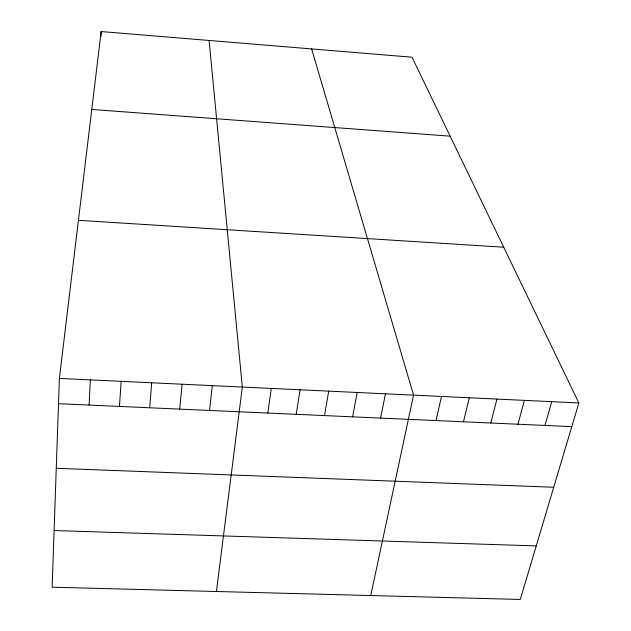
<?xml version="1.0" encoding="UTF-8"?>
<svg xmlns="http://www.w3.org/2000/svg" width="631" height="631" viewBox="0 0 631 631"><rect width="100%" height="100%" fill="white"/><g stroke="black" fill="none" stroke-linecap="round" stroke-linejoin="round"><path stroke-width="0.95" d="M59.385 378.419L52.136 587.201L520.283 599.45L578.864 402.949L412.027 57.208L101.157 31.55L59.385 378.419L578.864 402.949M100.928 36.424L101.157 31.55M89.089 405.07L90.351 379.878M119.48 406.427L121.128 381.337M149.681 407.776L151.708 382.78M179.701 409.117L182.107 384.216M209.539 410.45L212.308 385.636M216.417 591.499L242.328 387.055L209.098 40.455M267.812 413.053L271.291 388.428M296.255 414.322L300.08 389.784M324.531 415.592L328.704 391.133M352.65 416.846L357.154 392.482M380.596 418.093L385.438 393.815M370.752 595.538L413.557 395.14L311.627 48.918M436.021 420.569L441.511 396.465M463.485 421.8L469.298 397.775M490.8 423.015L496.928 399.084M517.956 424.229L524.4 400.377M544.955 425.436L551.715 401.671M54.1 530.537L536.247 545.91M56.262 468.281L553.726 487.258M58.509 403.706L571.804 426.635M78.425 220.306L503.719 247.218M91.779 109.447L450.132 136.17"/></g></svg>
